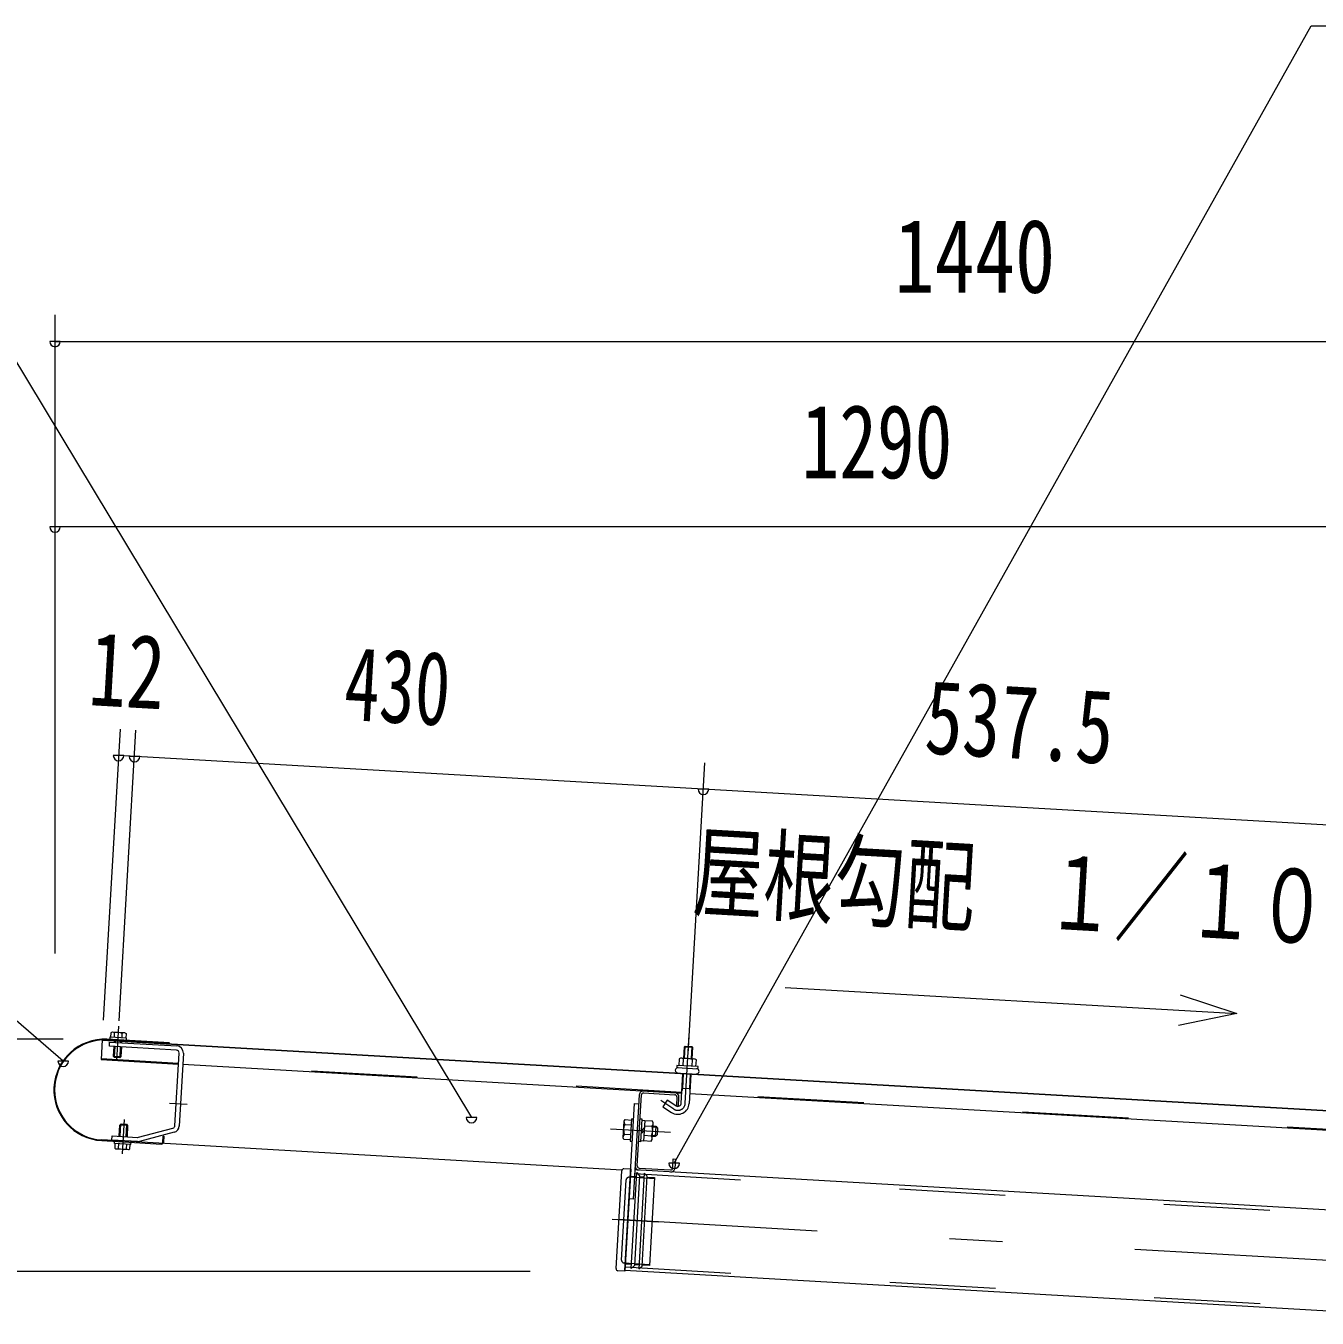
# Model space of a CAD drawing. Units: millimetres, scale not verified. Extents: x -22989 to 22993, y -10500 to 10500.
# Drawn here: x 14502 to 16938, y 6006 to 8445 of the extents above; entities that cross this region are included whole.
import ezdxf
from ezdxf.enums import TextEntityAlignment as Align

# ---------------------------------------------------------------- set-up
doc = ezdxf.new("R2010")
doc.units = ezdxf.units.MM
doc.header["$LTSCALE"] = 50
doc.linetypes.add('USER2', pattern=[10, 4, -6])
doc.linetypes.add('USER3', pattern=[24, 12, -5, 2, -5])
for name, color, linetype, lineweight in [('0-6_2-02BOLD', 7, 'Continuous', 18), ('0-7_2-12HIDDEN', 3, 'USER2', 18), ('0-8_2-22CENTER', 3, 'USER3', 18), ('0-9_2-42THIN', 4, 'Continuous', 18), ('0-A_2-52DIM', 3, 'Continuous', 18)]:
    doc.layers.add(name, color=color, linetype=linetype, lineweight=lineweight)
doc.styles.add('ＭＳ ゴシック', font='')
doc.styles.get('ＭＳ ゴシック').set_extended_font_data('MS Gothic')

msp = doc.modelspace()

# ---------------------------------------------------------------- linework, layer by layer
at = {"layer": '0-6_2-02BOLD'}
for p, q in [((14668.82, 6535.67), (14669.29, 6544.39)), ((14683.17, 6534.82), (14683.73, 6543.54)), ((17166.04, 6384.98), (14645.69, 6530.28)), ((14645.76, 6531.59), (17166.09, 6386.18)), ((14659.85, 6527.12), (14786.62, 6519.78)), ((14667.57, 6518.71), (14666.56, 6500.75)), ((14668.12, 6528.98), (14667.97, 6526.63)), ((14683.01, 6525.8), (14683.11, 6528.12)), ((14691.34, 6530.33), (14691.59, 6534.34)), ((14678.89, 6497.53), (14681.51, 6499.83)), ((14783, 6369.14), (14790.9, 6506.49)), ((14798.86, 6506.04), (14790.93, 6368.3)), ((15741.68, 6482.38), (15742.38, 6495.22)), ((15758.63, 6494.24), (15757.83, 6481.4)), ((14797.66, 6485.18), (15739.26, 6430.89)), ((15738.17, 6412.09), (15741.36, 6467.16)), ((15756.4, 6466.23), (15753.22, 6411.17)), ((15739.8, 6440.18), (15754.84, 6439.35)), ((15655.26, 6293.52), (15662.93, 6427.32)), ((15739.25, 6430.95), (15659.41, 6435.59)), ((15659.47, 6436.79), (15739.4, 6432.16)), ((15667.19, 6431.08), (15726.06, 6427.64)), ((15754.31, 6430.02), (17080.86, 6353.53)), ((15631.86, 6095.85), (15649.96, 6411.01)), ((15650.05, 6411.01), (15657.97, 6410.61)), ((14677.68, 6349.37), (14678.88, 6370.33)), ((14693.82, 6369.4), (14692.63, 6348.44)), ((15631.66, 6371.37), (15643.69, 6370.74)), ((15644.34, 6382.57), (15648.35, 6382.32)), ((15664.26, 6379.63), (15669.17, 6379.42)), ((15668.66, 6369.3), (15683.11, 6368.45)), ((15683.65, 6377.77), (15669.2, 6378.62)), ((14644.87, 6341.2), (14757.7, 6334.73)), ((15625.99, 6285.35), (14644.92, 6342.51)), ((14714.08, 6347.47), (14779.27, 6364.68)), ((14781.27, 6356.95), (14716.08, 6339.74)), ((15642.61, 6351.98), (15630.57, 6352.72)), ((15662.8, 6355.26), (15668.12, 6359.87)), ((15668.33, 6364.88), (15663.11, 6360.17)), ((15682.03, 6349.69), (15667.58, 6350.54)), ((14676.55, 6326.61), (14677.12, 6335.34)), ((14691.56, 6334.49), (14691, 6325.76)), ((14699.89, 6334.01), (14700.13, 6338.02)), ((15661.92, 6339.01), (15657.91, 6339.26)), ((15615.28, 6099.65), (15625.93, 6284.34)), ((15642.87, 6287.12), (15629.89, 6287.87)), ((16984.34, 6208.91), (15650.81, 6285.77)), ((15659.02, 6289.36), (15717.9, 6285.92)), ((17187.2, 6006.11), (15631.84, 6095.83))]:
    msp.add_line(p, q, dxfattribs=at)
for points in [[(14691.59, 6534.34), (14660.4, 6536.14), (14660.15, 6532.13)], [(14688.8, 6544.54), (14664.33, 6545.9), (14662.07, 6544.81), (14661.6, 6536.09)], [(14688.8, 6544.54), (14690.95, 6543.12), (14690.39, 6534.39)], [(14645.76, 6531.59), (14643.6, 6494.06), (14789.73, 6485.67)], [(14655.79, 6531.16), (14772.43, 6524.44), (14772.48, 6525.64), (14654.74, 6532.42)], [(14786.22, 6511.86), (14659.35, 6519.09), (14659.85, 6527.12)], [(14678.89, 6497.53), (14668.86, 6498.14), (14666.56, 6500.75), (14681.51, 6499.83), (14682.52, 6517.78)], [(15743.04, 6496.34), (15744.29, 6518.41), (15759.34, 6517.49), (15758.08, 6495.52)], [(15744.29, 6518.41), (15745.65, 6519.56), (15758.09, 6518.84), (15759.34, 6517.49)], [(15765.94, 6481.01), (15766.66, 6493.75), (15764.6, 6495.17), (15736.52, 6496.79), (15734.26, 6495.6), (15733.55, 6482.87)], [(15658.96, 6427.64), (15647.64, 6230.78), (15639.64, 6231.24)], [(15728.06, 6407), (15711.74, 6417.68), (15703.51, 6405.16), (15719.84, 6394.38)], [(15729.83, 6423.48), (15728.88, 6406.53), (15732.89, 6406.29), (15733.84, 6423.24)], [(15628.51, 6346.43), (15630.31, 6377.83), (15632.2, 6380.8), (15644.23, 6380.06)], [(15644.34, 6382.57), (15641.86, 6340.14), (15645.87, 6339.9)], [(15661.92, 6339.01), (15664.29, 6381.43), (15660.28, 6381.68)], [(15669.17, 6379.42), (15666.97, 6340.41), (15661.96, 6340.71)], [(15667.04, 6341.21), (15681.48, 6340.36), (15683.37, 6343.24), (15685.27, 6374.74), (15683.65, 6377.77)], [(15684.89, 6368.92), (15689.9, 6368.71), (15688.77, 6348.75), (15683.76, 6348.96)], [(15689.9, 6368.71), (15693.46, 6364.74), (15692.74, 6352.21), (15688.77, 6348.75)], [(14712.09, 6339.38), (14664.15, 6342.14), (14664.64, 6350.07), (14712.48, 6347.3)], [(14760.36, 6338.34), (14761.04, 6349.57), (14762.34, 6349.52), (14761.67, 6338.29)], [(15642.07, 6342.65), (15630.03, 6343.29), (15628.51, 6346.43)], [(14699.89, 6334.01), (14668.7, 6335.82), (14668.94, 6339.83)], [(14669.9, 6335.76), (14669.43, 6327.04), (14671.48, 6325.71), (14695.96, 6324.25)], [(14695.96, 6324.25), (14698.22, 6325.34), (14698.68, 6334.07)], [(15722.16, 6289.69), (15723.11, 6306.64), (15727.12, 6306.39), (15726.17, 6289.44)], [(15642.87, 6287.12), (15631.79, 6094.94), (15618.81, 6095.69)]]:
    msp.add_lwpolyline(points, dxfattribs=at)
for points in [[(15729.74, 6483.02), (15729.59, 6479.11), (15769.51, 6476.74), (15769.76, 6480.76)], [(14693.82, 6369.4), (14678.88, 6370.33), (14681.49, 6372.63), (14691.52, 6372.12)]]:
    msp.add_lwpolyline(points, close=True, dxfattribs=at)
for centre, radius, start, end in [((14665.45, 6540.04), 5.8, 48.20596, 86.7522), ((14675.38, 6524.01), 21.3, 66.92087, 106.58131), ((14687.01, 6538.87), 5.8, 86.7522, 125.28363), ((14650.4, 6436.79), 95.7, 87.414, 266.6989), ((14650.4, 6436.79), 94.5, 92.82945, 266.6989), ((14785.91, 6506.84), 5, 356.70172, 86.69693), ((14785.91, 6506.84), 13, 356.70117, 86.69734), ((15738, 6489.44), 7.2, 52.31573, 112.31573), ((15748.99, 6469.15), 26.9, 69.11203, 104.28795), ((15762.27, 6488.08), 7.2, 61.08424, 121.08424), ((15731.8, 6473.9), 5, 86.6998, 266.69981), ((15766.7, 6471.93), 5, 266.70062, 86.70061), ((15666.94, 6427.07), 8, 86.6973, 176.70264), ((15666.94, 6427.07), 4, 86.6973, 176.6973), ((15725.82, 6423.73), 4, 356.70923, 86.70122), ((15725.82, 6423.73), 8, 356.70145, 86.70122), ((15731.65, 6412.44), 21.5, 236.7, 356.7), ((15731.65, 6412.44), 6.6, 236.7, 356.7), ((14777.98, 6369.44), 5, 284.73766, 356.6898), ((14777.98, 6369.44), 13, 284.74648, 358.42204), ((15655.48, 6360.68), 26.1, 155.67365, 197.72446), ((15637.39, 6375.8), 7.2, 176.69905, 217.42587), ((15658.19, 6360.49), 26.1, 335.67365, 17.72446), ((15677.91, 6373.45), 7.2, 315.97221, 356.69905), ((14712.79, 6352.32), 5, 266.69731, 284.74452), ((15635.77, 6347.72), 7.2, 135.97223, 176.69905), ((15676.29, 6345.37), 7.2, 356.69907, 37.42587), ((14673.27, 6331.39), 5.8, 266.64458, 305.19081), ((14685.01, 6346.15), 21.3, 246.81636, 286.47679), ((14694.83, 6330.11), 5.8, 228.11153, 266.64296), ((14712.79, 6352.32), 13, 266.70274, 284.7451), ((14757.86, 6338.44), 3.7, 266.70439, 356.70439), ((14757.86, 6338.44), 2.5, 266.70439, 356.70439), ((15659.27, 6293.28), 8, 176.6973, 266.68846), ((15659.27, 6293.28), 4, 176.6973, 266.68846), ((15629.67, 6284.13), 3.75, 86.7, 176.7), ((15718.14, 6289.94), 8, 266.69951, 356.70207), ((15718.14, 6289.94), 4, 266.69951, 356.70921), ((15619.02, 6099.43), 3.75, 176.7, 266.7)]:
    msp.add_arc(centre, radius, start, end, dxfattribs=at)
at = {"layer": '0-7_2-12HIDDEN'}
for p, q in [((14789.78, 6486.97), (14643.67, 6495.37)), ((15739.4, 6432.18), (14797.73, 6486.48)), ((17080.91, 6354.83), (15754.39, 6431.32)), ((15687.66, 6269.14), (15639.49, 6271.92)), ((15642.12, 6274.14), (15653.85, 6273.47)), ((15650.41, 6278.82), (16983.91, 6201.89)), ((15659.59, 6273.14), (15668.08, 6272.65)), ((15625.47, 6115.71), (15634.21, 6267.21)), ((15630.18, 6110.43), (15678.34, 6107.66)), ((15632.24, 6102.78), (17187.63, 6013.13)), ((15644.26, 6107.24), (15632.54, 6107.92)), ((15658.49, 6106.42), (15650.01, 6106.91))]:
    msp.add_line(p, q, dxfattribs=at)
for points in [[(15649.91, 6105.29), (15643.84, 6099.88), (15654.28, 6280.83), (15659.68, 6274.76)], [(15664.14, 6104.47), (15673.91, 6273.94), (15668.5, 6280.01), (15658.07, 6099.06)]]:
    msp.add_lwpolyline(points, close=True, dxfattribs=at)
msp.add_lwpolyline([(15673.82, 6272.32), (15687.79, 6271.51), (15678.21, 6105.29), (15664.23, 6106.09)], dxfattribs=at)
for centre, start, end in [((15639.2, 6266.92), 86.7, 176.7), ((15630.46, 6115.43), 176.7, 266.7)]:
    msp.add_arc(centre, 5, start, end, dxfattribs=at)
at = {"layer": '0-8_2-22CENTER'}
for p, q in [((14673.52, 6491.62), (14677.29, 6557.41)), ((15745.7, 6411.58), (15753.14, 6540.76)), ((15723.9, 6400.64), (15699.36, 6416.81)), ((14772.92, 6411.57), (14805.83, 6409.67)), ((14686.98, 6380.95), (14683.25, 6316.46)), ((15604.43, 6363.62), (15717.97, 6357.08)), ((15608.13, 6192.72), (15695.48, 6187.68)), ((17192.75, 6101.39), (15620.61, 6192.01))]:
    msp.add_line(p, q, dxfattribs=at)
msp.add_arc((15731.65, 6412.44), 14.1, 236.7, 356.7, dxfattribs=at)
at = {"layer": '0-9_2-42THIN'}
for p, q in [((14669.58, 6518.58), (14668.44, 6498.62)), ((14670.13, 6528.87), (14669.98, 6526.5)), ((14679.38, 6498.05), (14680.51, 6517.9)), ((14681.01, 6525.93), (14681.1, 6528.23)), ((15744.34, 6496.29), (15745.65, 6519.56)), ((15758.09, 6518.84), (15756.78, 6495.57)), ((14679.69, 6349.25), (14681.01, 6372.22)), ((14691.94, 6371.53), (14690.62, 6348.57)), ((15692.21, 6366), (15684.78, 6366.51)), ((15683.86, 6351.47), (15691.38, 6351.05))]:
    msp.add_line(p, q, dxfattribs=at)
for points in [[(15739.57, 6435.57), (15741.1, 6440.13), (15742.67, 6467.01)], [(15755.1, 6466.38), (15753.54, 6439.4), (15754.52, 6434.64)]]:
    msp.add_lwpolyline(points, dxfattribs=at)
at = {"layer": '0-A_2-52DIM'}
for p, q in [((14556.78, 6694.57), (14556.78, 7899.33)), ((14566.78, 7849.33), (14546.78, 7849.33)), ((14556.78, 7849.33), (18156.78, 7849.33)), ((14566.78, 7499.33), (14546.78, 7499.33)), ((18156.78, 7499.33), (14556.78, 7499.33)), ((14679.56, 7117.79), (14647.9, 6568.7)), ((14677.85, 6566.97), (14709.51, 7116.06)), ((14686.69, 7067.87), (14666.69, 7067.87)), ((17121.37, 6926.91), (14676.69, 7067.87)), ((14716.63, 7066.14), (14696.63, 7066.14)), ((15751.09, 6505.09), (15782.75, 7054.18)), ((15789.87, 7004.26), (15769.87, 7004.26)), ((16679.56, 6616.34), (16786.37, 6581.01)), ((14572.31, 6532.43), (12706.77, 6532.43)), ((14582.26, 6491.02), (14562.26, 6491.02)), ((15352.5, 6384.85), (15332.5, 6384.85)), ((15734.8, 6298.37), (15714.8, 6298.37)), ((13056.78, 6094.93), (15452.85, 6094.93))]:
    msp.add_line(p, q, dxfattribs=at)
for points in [[(12251.03, 8444.93), (14101.03, 8444.93), (15342.5, 6384.85)], [(15724.8, 6298.37), (16926.68, 8444.93), (19076.67, 8444.93)], [(14572.26, 6491.02), (13931.78, 7044.93), (11331.78, 7044.93)], [(15934.28, 6630.14), (16786.37, 6581.01), (16676.21, 6558.2)]]:
    msp.add_lwpolyline(points, dxfattribs=at)
for centre in [(14556.78, 7849.33), (14556.78, 7499.33), (14676.69, 7067.87), (14706.63, 7066.14), (15779.87, 7004.26), (14572.26, 6491.02), (15342.5, 6384.85), (15724.8, 6298.37)]:
    msp.add_arc(centre, 10, 180, 0, dxfattribs=at)

# ---------------------------------------------------------------- texts
at = {"layer": '0-A_2-52DIM', "color": 7, "style": 'ＭＳ ゴシック'}
for s, width, p in [('1440', 0.8, (16140.3, 7899.33)), ('1290', 0.75, (15965.14, 7549.33))]:
    msp.add_text(s, height=139.3, dxfattribs=dict(at, width=width)).set_placement(p, align=Align.BOTTOM_LEFT)
for s, width, p in [('12', 0.75, (14615.57, 7121.47)), ('430', 0.7, (15097.31, 7093.7)), ('537.5', 0.75, (16192.61, 7030.54)), ('屋根勾配\u3000１／１０', 0.7, (15755.57, 6738.49))]:
    msp.add_text(s, height=139.3, rotation=356.7, dxfattribs=dict(at, width=width)).set_placement(p, align=Align.BOTTOM_LEFT)

doc.saveas('drawing.dxf')
